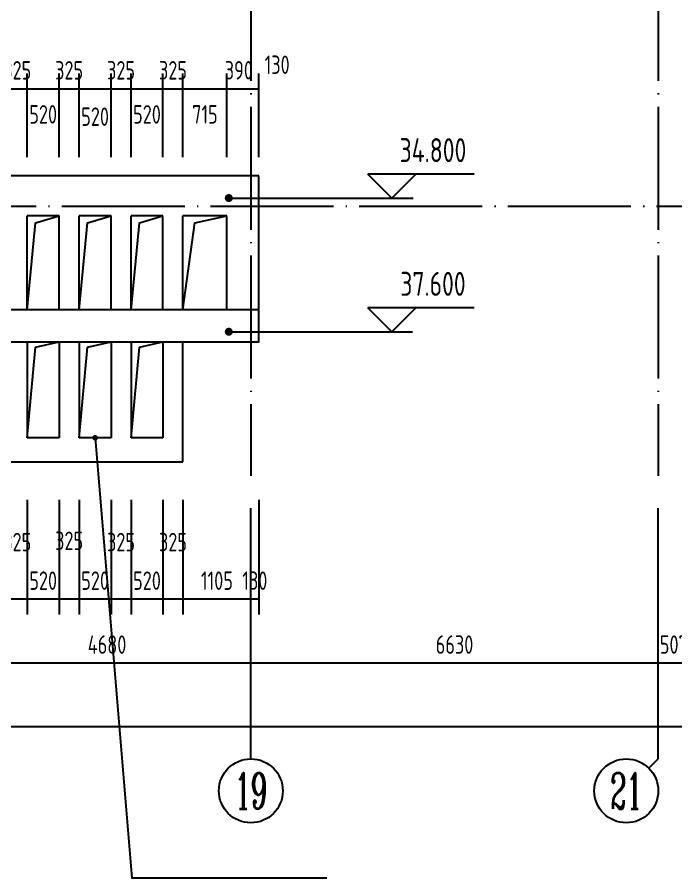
# Model space of a CAD drawing. Extents: x -726032 to 135930, y -151624 to 587044.
# Drawn here: x -349739 to -339021, y 400847 to 414850 of the extents above; entities that cross this region are included whole.
import ezdxf
from ezdxf.enums import TextEntityAlignment as Align

# ---------------------------------------------------------------- set-up
doc = ezdxf.new("R2010")
doc.units = 0
doc.header["$LTSCALE"] = 1000
doc.header["$MEASUREMENT"] = 0
doc.linetypes.add('DOTE', pattern=[2.42, 2, -0.2, 0.02, -0.2])
doc.layers.get('0').update_dxf_attribs({"linetype": 'CONTINUOUS'})
doc.layers.get('DEFPOINTS').update_dxf_attribs({"color": 1, "linetype": 'CONTINUOUS'})
for name, color, linetype in [('AXIS', 245, 'CONTINUOUS'), ('AXIS_TEXT', 7, 'CONTINUOUS'), ('DOTE', 8, 'DOTE'), ('PUB_DIM', 245, 'CONTINUOUS'), ('ROOF', 4, 'CONTINUOUS'), ('引线', 213, 'CONTINUOUS')]:
    doc.layers.add(name, color=color, linetype=linetype)
doc.styles.add('COMPLEX', font='COMPLEX')
doc.styles.add('DIM_FONT', font='isocp.shx', dxfattribs={"width": 0.8})
doc.dimstyles.new('AXIS', dxfattribs={"dimtxt": 300, "dimasz": 1, "dimexe": 250, "dimexo": 300, "dimgap": 150, "dimtad": 1, "dimdec": 0, "dimzin": 0, "dimdsep": 46, "dimtxsty": 'DIM_FONT', "dimcen": 0.09, "dimse1": 1, "dimse2": 1, "dimclrt": 142, "dimadec": 0, "dimazin": 0, "dimtfac": 1, "dimtdec": 0, "dimtix": 1, "dimtmove": 2, "dimatfit": 3, "dimfxl": 1, "dimtolj": 1, "dimtzin": 0, "dimarcsym": 0})
doc.dimstyles.new('DIMA', dxfattribs={"dimtxt": 300, "dimasz": 1, "dimexe": 250, "dimexo": 300, "dimgap": 150, "dimtad": 1, "dimdec": 0, "dimzin": 0, "dimdsep": 46, "dimtxsty": 'DIM_FONT', "dimcen": 0.09, "dimse1": 1, "dimclrt": 142, "dimadec": 0, "dimazin": 0, "dimtfac": 1, "dimtdec": 0, "dimtix": 1, "dimtmove": 2, "dimatfit": 3, "dimfxl": 1, "dimtolj": 1, "dimtzin": 0, "dimarcsym": 0})
doc.dimstyles.new('DIMB', dxfattribs={"dimtxt": 300, "dimasz": 1, "dimexe": 250, "dimexo": 300, "dimgap": 150, "dimtad": 1, "dimdec": 0, "dimzin": 0, "dimdsep": 46, "dimtxsty": 'DIM_FONT', "dimcen": 0.09, "dimse2": 1, "dimclrt": 142, "dimadec": 0, "dimazin": 0, "dimtfac": 1, "dimtdec": 0, "dimtix": 1, "dimtmove": 2, "dimatfit": 3, "dimfxl": 1, "dimtolj": 1, "dimtzin": 0, "dimarcsym": 0})
doc.dimstyles.new('DIMN', dxfattribs={"dimtxt": 300, "dimasz": 1, "dimexe": 250, "dimexo": 300, "dimgap": 150, "dimtad": 1, "dimdec": 0, "dimzin": 0, "dimdsep": 46, "dimtxsty": 'DIM_FONT', "dimcen": 0.09, "dimclrt": 142, "dimadec": 0, "dimazin": 0, "dimtfac": 1, "dimtdec": 0, "dimtix": 1, "dimtmove": 2, "dimatfit": 3, "dimfxl": 1, "dimtolj": 1, "dimtzin": 0, "dimarcsym": 0})

# ---------------------------------------------------------------- blocks, each defined once
blk = doc.blocks.new('*D129')
at = {"layer": 'AXIS', "color": 0, "lineweight": -2, "transparency": 16777216}
for p, q in [((-384703, 406560), (-384703, 403052)), ((-316024, 406560), (-316024, 403052)), ((-316025, 403302), (-384702, 403302))]:
    blk.add_line(p, q, dxfattribs=at)
at = {"layer": 'AXIS', "color": 0, "transparency": 16777216}
for points in [[(-384702, 403302), (-384702, 403302), (-384703, 403302)], [(-316025, 403302), (-316025, 403302), (-316024, 403302)]]:
    blk.add_solid(points, dxfattribs=at)
at = {"layer": 'DEFPOINTS', "color": 0, "transparency": 16777216}
for p in [(-384703, 406860), (-316024, 406860), (-384703, 403302)]:
    blk.add_point(p, dxfattribs=at)
at = {"layer": 'AXIS', "color": 142, "transparency": 16777216, "insert": (-350363, 403602), "char_height": 300, "attachment_point": 5, "style": 'DIM_FONT'}
blk.add_mtext('\\A1;68679', dxfattribs=at)
blk = doc.blocks.new('*D176')
at = {"layer": 'DEFPOINTS', "color": 0, "transparency": 16777216}
for p in [(-349057, 407297), (-348732, 407297), (-349057, 405382)]:
    blk.add_point(p, dxfattribs=at)
at = {"layer": 'PUB_DIM', "color": 0, "lineweight": -2, "transparency": 16777216}
for p, q in [((-349057, 406997), (-349057, 405132)), ((-348732, 406997), (-348732, 405132)), ((-348733, 405382), (-349056, 405382))]:
    blk.add_line(p, q, dxfattribs=at)
at = {"layer": 'PUB_DIM', "color": 0, "transparency": 16777216}
for points in [[(-349056, 405382), (-349056, 405382), (-349057, 405382)], [(-348733, 405382), (-348733, 405382), (-348732, 405382)]]:
    blk.add_solid(points, dxfattribs=at)
at = {"layer": 'PUB_DIM', "color": 142, "transparency": 16777216, "insert": (-348894, 406331), "char_height": 300, "attachment_point": 5, "style": 'DIM_FONT'}
blk.add_mtext('\\A1;325', dxfattribs=at)
blk = doc.blocks.new('*D177')
at = {"layer": 'DEFPOINTS', "color": 0, "transparency": 16777216}
for p in [(-349577, 407297), (-349057, 407297), (-349577, 405382)]:
    blk.add_point(p, dxfattribs=at)
at = {"layer": 'PUB_DIM', "color": 0, "lineweight": -2, "transparency": 16777216}
for p, q in [((-349577, 406997), (-349577, 405132)), ((-349057, 406997), (-349057, 405132)), ((-349578, 405382), (-349579, 405382)), ((-349057, 405382), (-349577, 405382)), ((-349056, 405382), (-349055, 405382))]:
    blk.add_line(p, q, dxfattribs=at)
at = {"layer": 'PUB_DIM', "color": 0, "transparency": 16777216}
for points in [[(-349578, 405382), (-349578, 405382), (-349577, 405382)], [(-349056, 405382), (-349056, 405382), (-349057, 405382)]]:
    blk.add_solid(points, dxfattribs=at)
at = {"layer": 'PUB_DIM', "color": 142, "transparency": 16777216, "insert": (-349317, 405682), "char_height": 300, "attachment_point": 5, "style": 'DIM_FONT'}
blk.add_mtext('\\A1;520', dxfattribs=at)
blk = doc.blocks.new('*D178')
at = {"layer": 'DEFPOINTS', "color": 0, "transparency": 16777216}
for p in [(-349057, 413686), (-349577, 412271), (-349057, 412271)]:
    blk.add_point(p, dxfattribs=at)
at = {"layer": 'PUB_DIM', "color": 0, "lineweight": -2, "transparency": 16777216}
for p, q in [((-349577, 412571), (-349577, 413936)), ((-349057, 412571), (-349057, 413936)), ((-349576, 413686), (-349058, 413686))]:
    blk.add_line(p, q, dxfattribs=at)
at = {"layer": 'PUB_DIM', "color": 0, "transparency": 16777216}
for points in [[(-349576, 413686), (-349576, 413686), (-349577, 413686)], [(-349058, 413686), (-349058, 413686), (-349057, 413686)]]:
    blk.add_solid(points, dxfattribs=at)
at = {"layer": 'PUB_DIM', "color": 142, "transparency": 16777216, "insert": (-349317, 413269), "char_height": 300, "attachment_point": 5, "style": 'DIM_FONT'}
blk.add_mtext('\\A1;520', dxfattribs=at)
blk = doc.blocks.new('*D179')
at = {"layer": 'DEFPOINTS', "color": 0, "transparency": 16777216}
for p in [(-348732, 413686), (-349057, 412271), (-348732, 412271)]:
    blk.add_point(p, dxfattribs=at)
at = {"layer": 'PUB_DIM', "color": 0, "lineweight": -2, "transparency": 16777216}
for p, q in [((-349057, 412571), (-349057, 413936)), ((-348732, 412571), (-348732, 413936)), ((-349058, 413686), (-349059, 413686)), ((-349057, 413686), (-348732, 413686)), ((-348731, 413686), (-348730, 413686))]:
    blk.add_line(p, q, dxfattribs=at)
at = {"layer": 'PUB_DIM', "color": 0, "transparency": 16777216}
for points in [[(-349058, 413686), (-349058, 413686), (-349057, 413686)], [(-348731, 413686), (-348731, 413686), (-348732, 413686)]]:
    blk.add_solid(points, dxfattribs=at)
at = {"layer": 'PUB_DIM', "color": 142, "transparency": 16777216, "insert": (-348894, 413986), "char_height": 300, "attachment_point": 5, "style": 'DIM_FONT'}
blk.add_mtext('\\A1;325', dxfattribs=at)
blk = doc.blocks.new('*D3015')
at = {"layer": 'AXIS', "color": 0, "lineweight": -2, "transparency": 16777216}
blk.add_line((-345938, 404342), (-350616, 404342), dxfattribs=at)
at = {"layer": 'AXIS', "color": 0, "transparency": 16777216}
for points in [[(-350616, 404342), (-350616, 404342), (-350617, 404342)], [(-345938, 404342), (-345938, 404342), (-345937, 404342)]]:
    blk.add_solid(points, dxfattribs=at)
at = {"layer": 'DEFPOINTS', "color": 0, "transparency": 16777216}
for p in [(-350617, 406860), (-345937, 406860), (-350617, 404342)]:
    blk.add_point(p, dxfattribs=at)
at = {"layer": 'AXIS', "color": 142, "transparency": 16777216, "insert": (-348277, 404642), "char_height": 300, "attachment_point": 5, "style": 'DIM_FONT'}
blk.add_mtext('\\A1;4680', dxfattribs=at)
blk = doc.blocks.new('*D204')
at = {"layer": 'DEFPOINTS', "color": 0, "transparency": 16777216}
for p in [(-349902, 407297), (-349577, 407297), (-349902, 405382)]:
    blk.add_point(p, dxfattribs=at)
at = {"layer": 'PUB_DIM', "color": 0, "lineweight": -2, "transparency": 16777216}
for p, q in [((-349902, 406997), (-349902, 405132)), ((-349577, 406997), (-349577, 405132)), ((-349578, 405382), (-349901, 405382))]:
    blk.add_line(p, q, dxfattribs=at)
at = {"layer": 'PUB_DIM', "color": 0, "transparency": 16777216}
for points in [[(-349901, 405382), (-349901, 405382), (-349902, 405382)], [(-349578, 405382), (-349578, 405382), (-349577, 405382)]]:
    blk.add_solid(points, dxfattribs=at)
at = {"layer": 'PUB_DIM', "color": 142, "transparency": 16777216, "insert": (-349739, 406310), "char_height": 300, "attachment_point": 5, "style": 'DIM_FONT'}
blk.add_mtext('\\A1;325', dxfattribs=at)
blk = doc.blocks.new('*D211')
at = {"layer": 'DEFPOINTS', "color": 0, "transparency": 16777216}
for p in [(-349577, 413686), (-349902, 412271), (-349577, 412271)]:
    blk.add_point(p, dxfattribs=at)
at = {"layer": 'PUB_DIM', "color": 0, "lineweight": -2, "transparency": 16777216}
for p, q in [((-349902, 412571), (-349902, 413936)), ((-349577, 412571), (-349577, 413936)), ((-349903, 413686), (-349904, 413686)), ((-349902, 413686), (-349577, 413686)), ((-349576, 413686), (-349575, 413686))]:
    blk.add_line(p, q, dxfattribs=at)
at = {"layer": 'PUB_DIM', "color": 0, "transparency": 16777216}
for points in [[(-349903, 413686), (-349903, 413686), (-349902, 413686)], [(-349576, 413686), (-349576, 413686), (-349577, 413686)]]:
    blk.add_solid(points, dxfattribs=at)
at = {"layer": 'PUB_DIM', "color": 142, "transparency": 16777216, "insert": (-349739, 413986), "char_height": 300, "attachment_point": 5, "style": 'DIM_FONT'}
blk.add_mtext('\\A1;325', dxfattribs=at)
blk = doc.blocks.new('*D3021')
at = {"layer": 'AXIS', "color": 0, "lineweight": -2, "transparency": 16777216}
for p, q in [((-339308, 404342), (-339309, 404342)), ((-338800, 404342), (-339307, 404342)), ((-338799, 404342), (-338798, 404342))]:
    blk.add_line(p, q, dxfattribs=at)
at = {"layer": 'AXIS', "color": 0, "transparency": 16777216}
for points in [[(-339308, 404342), (-339308, 404342), (-339307, 404342)], [(-338799, 404342), (-338799, 404342), (-338800, 404342)]]:
    blk.add_solid(points, dxfattribs=at)
at = {"layer": 'DEFPOINTS', "color": 0, "transparency": 16777216}
for p in [(-339307, 406860), (-338800, 406860), (-339307, 404342)]:
    blk.add_point(p, dxfattribs=at)
at = {"layer": 'AXIS', "color": 142, "transparency": 16777216, "insert": (-339053, 404642), "char_height": 300, "attachment_point": 5, "style": 'DIM_FONT'}
blk.add_mtext('\\A1;507', dxfattribs=at)
blk = doc.blocks.new('_AXISO2')
blk.add_line((0.354, 0.146), (0.5, 0))
blk.add_circle((0, 0.5), 0.5)
at = {"layer": 'AXIS_TEXT', "style": 'COMPLEX', "width": 1.041667}
blk.add_attdef('A', text='', height=0.56, dxfattribs=at).set_placement((-0.25, 0.22), (0.25, 0.22), align=Align.FIT)
blk = doc.blocks.new('*D235')
at = {"layer": 'DEFPOINTS', "color": 0, "transparency": 16777216}
for p in [(-346327, 413686), (-347042, 412271), (-346327, 412271)]:
    blk.add_point(p, dxfattribs=at)
at = {"layer": 'PUB_DIM', "color": 0, "lineweight": -2, "transparency": 16777216}
for p, q in [((-347042, 412571), (-347042, 413936)), ((-346327, 412571), (-346327, 413936)), ((-347041, 413686), (-346328, 413686))]:
    blk.add_line(p, q, dxfattribs=at)
at = {"layer": 'PUB_DIM', "color": 0, "transparency": 16777216}
for points in [[(-347041, 413686), (-347041, 413686), (-347042, 413686)], [(-346328, 413686), (-346328, 413686), (-346327, 413686)]]:
    blk.add_solid(points, dxfattribs=at)
at = {"layer": 'PUB_DIM', "color": 142, "transparency": 16777216, "insert": (-346684, 413269), "char_height": 300, "attachment_point": 5, "style": 'DIM_FONT'}
blk.add_mtext('\\A1;715', dxfattribs=at)
blk = doc.blocks.new('*D1603')
at = {"layer": 'DEFPOINTS', "color": 0, "transparency": 16777216}
for p in [(-347042, 407297), (-345937, 407297), (-347042, 405382)]:
    blk.add_point(p, dxfattribs=at)
at = {"layer": 'PUB_DIM', "color": 0, "lineweight": -2, "transparency": 16777216}
for p, q in [((-347042, 406997), (-347042, 405132)), ((-345938, 405382), (-347041, 405382))]:
    blk.add_line(p, q, dxfattribs=at)
at = {"layer": 'PUB_DIM', "color": 0, "transparency": 16777216}
for points in [[(-347041, 405382), (-347041, 405382), (-347042, 405382)], [(-345938, 405382), (-345938, 405382), (-345937, 405382)]]:
    blk.add_solid(points, dxfattribs=at)
at = {"layer": 'PUB_DIM', "color": 142, "transparency": 16777216, "insert": (-346489, 405682), "char_height": 300, "attachment_point": 5, "style": 'DIM_FONT'}
blk.add_mtext('\\A1;1105', dxfattribs=at)
blk = doc.blocks.new('*D236')
at = {"layer": 'DEFPOINTS', "color": 0, "transparency": 16777216}
for p in [(-347367, 407297), (-347042, 407297), (-347367, 405382)]:
    blk.add_point(p, dxfattribs=at)
at = {"layer": 'PUB_DIM', "color": 0, "lineweight": -2, "transparency": 16777216}
for p, q in [((-347367, 406997), (-347367, 405132)), ((-347042, 406997), (-347042, 405132)), ((-347043, 405382), (-347366, 405382))]:
    blk.add_line(p, q, dxfattribs=at)
at = {"layer": 'PUB_DIM', "color": 0, "transparency": 16777216}
for points in [[(-347366, 405382), (-347366, 405382), (-347367, 405382)], [(-347043, 405382), (-347043, 405382), (-347042, 405382)]]:
    blk.add_solid(points, dxfattribs=at)
at = {"layer": 'PUB_DIM', "color": 142, "transparency": 16777216, "insert": (-347204, 406310), "char_height": 300, "attachment_point": 5, "style": 'DIM_FONT'}
blk.add_mtext('\\A1;325', dxfattribs=at)
blk = doc.blocks.new('*D237')
at = {"layer": 'DEFPOINTS', "color": 0, "transparency": 16777216}
for p in [(-347887, 407297), (-347367, 407297), (-347887, 405382)]:
    blk.add_point(p, dxfattribs=at)
at = {"layer": 'PUB_DIM', "color": 0, "lineweight": -2, "transparency": 16777216}
for p, q in [((-347887, 406997), (-347887, 405132)), ((-347367, 406997), (-347367, 405132)), ((-347888, 405382), (-347889, 405382)), ((-347367, 405382), (-347887, 405382)), ((-347366, 405382), (-347365, 405382))]:
    blk.add_line(p, q, dxfattribs=at)
at = {"layer": 'PUB_DIM', "color": 0, "transparency": 16777216}
for points in [[(-347888, 405382), (-347888, 405382), (-347887, 405382)], [(-347366, 405382), (-347366, 405382), (-347367, 405382)]]:
    blk.add_solid(points, dxfattribs=at)
at = {"layer": 'PUB_DIM', "color": 142, "transparency": 16777216, "insert": (-347627, 405682), "char_height": 300, "attachment_point": 5, "style": 'DIM_FONT'}
blk.add_mtext('\\A1;520', dxfattribs=at)
blk = doc.blocks.new('*D238')
at = {"layer": 'DEFPOINTS', "color": 0, "transparency": 16777216}
for p in [(-347042, 413686), (-347367, 412271), (-347042, 412271)]:
    blk.add_point(p, dxfattribs=at)
at = {"layer": 'PUB_DIM', "color": 0, "lineweight": -2, "transparency": 16777216}
for p, q in [((-347367, 412571), (-347367, 413936)), ((-347042, 412571), (-347042, 413936)), ((-347368, 413686), (-347369, 413686)), ((-347367, 413686), (-347042, 413686)), ((-347041, 413686), (-347040, 413686))]:
    blk.add_line(p, q, dxfattribs=at)
at = {"layer": 'PUB_DIM', "color": 0, "transparency": 16777216}
for points in [[(-347368, 413686), (-347368, 413686), (-347367, 413686)], [(-347041, 413686), (-347041, 413686), (-347042, 413686)]]:
    blk.add_solid(points, dxfattribs=at)
at = {"layer": 'PUB_DIM', "color": 142, "transparency": 16777216, "insert": (-347204, 413986), "char_height": 300, "attachment_point": 5, "style": 'DIM_FONT'}
blk.add_mtext('\\A1;325', dxfattribs=at)
blk = doc.blocks.new('*D239')
at = {"layer": 'DEFPOINTS', "color": 0, "transparency": 16777216}
for p in [(-347367, 413686), (-347887, 412271), (-347367, 412271)]:
    blk.add_point(p, dxfattribs=at)
at = {"layer": 'PUB_DIM', "color": 0, "lineweight": -2, "transparency": 16777216}
for p, q in [((-347887, 412571), (-347887, 413936)), ((-347367, 412571), (-347367, 413936)), ((-347886, 413686), (-347368, 413686))]:
    blk.add_line(p, q, dxfattribs=at)
at = {"layer": 'PUB_DIM', "color": 0, "transparency": 16777216}
for points in [[(-347886, 413686), (-347886, 413686), (-347887, 413686)], [(-347368, 413686), (-347368, 413686), (-347367, 413686)]]:
    blk.add_solid(points, dxfattribs=at)
at = {"layer": 'PUB_DIM', "color": 142, "transparency": 16777216, "insert": (-347627, 413269), "char_height": 300, "attachment_point": 5, "style": 'DIM_FONT'}
blk.add_mtext('\\A1;520', dxfattribs=at)
blk = doc.blocks.new('*D3500')
at = {"layer": 'DEFPOINTS', "color": 0, "transparency": 16777216}
for p in [(-345937, 407297), (-345807, 407297), (-345937, 405382)]:
    blk.add_point(p, dxfattribs=at)
at = {"layer": 'PUB_DIM', "color": 0, "lineweight": -2, "transparency": 16777216}
for p, q in [((-345807, 406997), (-345807, 405132)), ((-345938, 405382), (-345939, 405382)), ((-345807, 405382), (-345937, 405382)), ((-345806, 405382), (-345805, 405382))]:
    blk.add_line(p, q, dxfattribs=at)
at = {"layer": 'PUB_DIM', "color": 0, "transparency": 16777216}
for points in [[(-345938, 405382), (-345938, 405382), (-345937, 405382)], [(-345806, 405382), (-345806, 405382), (-345807, 405382)]]:
    blk.add_solid(points, dxfattribs=at)
at = {"layer": 'PUB_DIM', "color": 142, "transparency": 16777216, "insert": (-345872, 405682), "char_height": 300, "attachment_point": 5, "style": 'DIM_FONT'}
blk.add_mtext('\\A1;130', dxfattribs=at)
blk = doc.blocks.new('_AXISO')
blk.add_circle((0, 0), 0.5)
at = {"layer": 'AXIS_TEXT', "style": 'COMPLEX', "width": 1.041667}
blk.add_attdef('A', text='', height=0.56, dxfattribs=at).set_placement((-0.25, -0.28), (0.25, -0.28), align=Align.FIT)
blk = doc.blocks.new('*D3501')
at = {"layer": 'DEFPOINTS', "color": 0, "transparency": 16777216}
for p in [(-345937, 413686), (-346327, 412271), (-345937, 412271)]:
    blk.add_point(p, dxfattribs=at)
at = {"layer": 'PUB_DIM', "color": 0, "lineweight": -2, "transparency": 16777216}
for p, q in [((-346327, 412571), (-346327, 413936)), ((-346328, 413686), (-346329, 413686)), ((-346327, 413686), (-345937, 413686)), ((-345936, 413686), (-345935, 413686))]:
    blk.add_line(p, q, dxfattribs=at)
at = {"layer": 'PUB_DIM', "color": 0, "transparency": 16777216}
for points in [[(-346328, 413686), (-346328, 413686), (-346327, 413686)], [(-345936, 413686), (-345936, 413686), (-345937, 413686)]]:
    blk.add_solid(points, dxfattribs=at)
at = {"layer": 'PUB_DIM', "color": 142, "transparency": 16777216, "insert": (-346132, 413986), "char_height": 300, "attachment_point": 5, "style": 'DIM_FONT'}
blk.add_mtext('\\A1;390', dxfattribs=at)
blk = doc.blocks.new('*D1604')
at = {"layer": 'DEFPOINTS', "color": 0, "transparency": 16777216}
for p in [(-345807, 413686), (-345937, 412271), (-345807, 412271)]:
    blk.add_point(p, dxfattribs=at)
at = {"layer": 'PUB_DIM', "color": 0, "lineweight": -2, "transparency": 16777216}
for p, q in [((-345807, 412571), (-345807, 413936)), ((-345938, 413686), (-345939, 413686)), ((-345937, 413686), (-345807, 413686)), ((-345806, 413686), (-345805, 413686))]:
    blk.add_line(p, q, dxfattribs=at)
at = {"layer": 'PUB_DIM', "color": 0, "transparency": 16777216}
for points in [[(-345938, 413686), (-345938, 413686), (-345937, 413686)], [(-345806, 413686), (-345806, 413686), (-345807, 413686)]]:
    blk.add_solid(points, dxfattribs=at)
at = {"layer": 'PUB_DIM', "color": 142, "transparency": 16777216, "insert": (-345509, 414076), "char_height": 300, "attachment_point": 5, "style": 'DIM_FONT'}
blk.add_mtext('\\A1;130', dxfattribs=at)
blk = doc.blocks.new('*D240')
at = {"layer": 'DEFPOINTS', "color": 0, "transparency": 16777216}
for p in [(-348212, 407297), (-347887, 407297), (-348212, 405382)]:
    blk.add_point(p, dxfattribs=at)
at = {"layer": 'PUB_DIM', "color": 0, "lineweight": -2, "transparency": 16777216}
for p, q in [((-348212, 406997), (-348212, 405132)), ((-347887, 406997), (-347887, 405132)), ((-347888, 405382), (-348211, 405382))]:
    blk.add_line(p, q, dxfattribs=at)
at = {"layer": 'PUB_DIM', "color": 0, "transparency": 16777216}
for points in [[(-348211, 405382), (-348211, 405382), (-348212, 405382)], [(-347888, 405382), (-347888, 405382), (-347887, 405382)]]:
    blk.add_solid(points, dxfattribs=at)
at = {"layer": 'PUB_DIM', "color": 142, "transparency": 16777216, "insert": (-348049, 406310), "char_height": 300, "attachment_point": 5, "style": 'DIM_FONT'}
blk.add_mtext('\\A1;325', dxfattribs=at)
blk = doc.blocks.new('*D241')
at = {"layer": 'DEFPOINTS', "color": 0, "transparency": 16777216}
for p in [(-348732, 407297), (-348212, 407297), (-348732, 405382)]:
    blk.add_point(p, dxfattribs=at)
at = {"layer": 'PUB_DIM', "color": 0, "lineweight": -2, "transparency": 16777216}
for p, q in [((-348732, 406997), (-348732, 405132)), ((-348212, 406997), (-348212, 405132)), ((-348733, 405382), (-348734, 405382)), ((-348212, 405382), (-348732, 405382)), ((-348211, 405382), (-348210, 405382))]:
    blk.add_line(p, q, dxfattribs=at)
at = {"layer": 'PUB_DIM', "color": 0, "transparency": 16777216}
for points in [[(-348733, 405382), (-348733, 405382), (-348732, 405382)], [(-348211, 405382), (-348211, 405382), (-348212, 405382)]]:
    blk.add_solid(points, dxfattribs=at)
at = {"layer": 'PUB_DIM', "color": 142, "transparency": 16777216, "insert": (-348472, 405682), "char_height": 300, "attachment_point": 5, "style": 'DIM_FONT'}
blk.add_mtext('\\A1;520', dxfattribs=at)
blk = doc.blocks.new('*D242')
at = {"layer": 'DEFPOINTS', "color": 0, "transparency": 16777216}
for p in [(-348212, 413686), (-348732, 412271), (-348212, 412271)]:
    blk.add_point(p, dxfattribs=at)
at = {"layer": 'PUB_DIM', "color": 0, "lineweight": -2, "transparency": 16777216}
for p, q in [((-348732, 412571), (-348732, 413936)), ((-348212, 412571), (-348212, 413936)), ((-348731, 413686), (-348213, 413686))]:
    blk.add_line(p, q, dxfattribs=at)
at = {"layer": 'PUB_DIM', "color": 0, "transparency": 16777216}
for points in [[(-348731, 413686), (-348731, 413686), (-348732, 413686)], [(-348213, 413686), (-348213, 413686), (-348212, 413686)]]:
    blk.add_solid(points, dxfattribs=at)
at = {"layer": 'PUB_DIM', "color": 142, "transparency": 16777216, "insert": (-348472, 413232), "char_height": 300, "attachment_point": 5, "style": 'DIM_FONT'}
blk.add_mtext('\\A1;520', dxfattribs=at)
blk = doc.blocks.new('*D243')
at = {"layer": 'DEFPOINTS', "color": 0, "transparency": 16777216}
for p in [(-347887, 413686), (-348212, 412271), (-347887, 412271)]:
    blk.add_point(p, dxfattribs=at)
at = {"layer": 'PUB_DIM', "color": 0, "lineweight": -2, "transparency": 16777216}
for p, q in [((-348212, 412571), (-348212, 413936)), ((-347887, 412571), (-347887, 413936)), ((-348213, 413686), (-348214, 413686)), ((-348212, 413686), (-347887, 413686)), ((-347886, 413686), (-347885, 413686))]:
    blk.add_line(p, q, dxfattribs=at)
at = {"layer": 'PUB_DIM', "color": 0, "transparency": 16777216}
for points in [[(-348213, 413686), (-348213, 413686), (-348212, 413686)], [(-347886, 413686), (-347886, 413686), (-347887, 413686)]]:
    blk.add_solid(points, dxfattribs=at)
at = {"layer": 'PUB_DIM', "color": 142, "transparency": 16777216, "insert": (-348049, 413986), "char_height": 300, "attachment_point": 5, "style": 'DIM_FONT'}
blk.add_mtext('\\A1;325', dxfattribs=at)
blk = doc.blocks.new('*D3022')
at = {"layer": 'AXIS', "color": 0, "lineweight": -2, "transparency": 16777216}
blk.add_line((-339308, 404342), (-345936, 404342), dxfattribs=at)
at = {"layer": 'AXIS', "color": 0, "transparency": 16777216}
for points in [[(-345936, 404342), (-345936, 404342), (-345937, 404342)], [(-339308, 404342), (-339308, 404342), (-339307, 404342)]]:
    blk.add_solid(points, dxfattribs=at)
at = {"layer": 'DEFPOINTS', "color": 0, "transparency": 16777216}
for p in [(-345937, 406860), (-339307, 406860), (-345937, 404342)]:
    blk.add_point(p, dxfattribs=at)
at = {"layer": 'AXIS', "color": 142, "transparency": 16777216, "insert": (-342622, 404642), "char_height": 300, "attachment_point": 5, "style": 'DIM_FONT'}
blk.add_mtext('\\A1;6630', dxfattribs=at)

msp = doc.modelspace()

# ---------------------------------------------------------------- linework, layer by layer
at = {"layer": 'AXIS'}
for p, q in [((-345936.9, 402782.3), (-345936.9, 406859.7)), ((-339306.9, 402782.3), (-339306.9, 406859.7))]:
    msp.add_line(p, q, dxfattribs=at)
at = {"layer": 'DOTE'}
for p, q in [((-345936.9, 435171.9), (-345936.9, 407389.9)), ((-339306.9, 435171.9), (-339306.9, 407389.9)), ((-385312.2, 411776.6), (-314465.2, 411776.6))]:
    msp.add_line(p, q, dxfattribs=at)
at = {"layer": 'PUB_DIM'}
for p, q in [((-342301.7, 412297.6), (-344033.6, 412297.6)), ((-343643.6, 411907.6), (-344033.6, 412297.6)), ((-343253.6, 412297.6), (-343643.6, 411907.6)), ((-346339.3, 411907.6), (-343293.5, 411907.6)), ((-343643.6, 409731.8), (-344033.6, 410121.8)), ((-342301.7, 410121.8), (-344033.6, 410121.8)), ((-343253.6, 410121.8), (-343643.6, 409731.8)), ((-346295.8, 409731.8), (-343303.8, 409731.8))]:
    msp.add_line(p, q, dxfattribs=at)
at = {"layer": 'PUB_DIM', "const_width": 64.7}
for points in [[(-346328.5, 411907.6, 1), (-346263.1, 411907.6, 1)], [(-346328.5, 409731.8, 1), (-346263.1, 409731.8, 1)]]:
    msp.add_lwpolyline(points, format="xyb", close=True, dxfattribs=at)
at = {"layer": 'ROOF'}
for p, q in [((-345806.9, 412270.6), (-355426.9, 412270.6)), ((-345806.9, 410086.4), (-345806.9, 412270.6)), ((-349056.9, 411620.6), (-349576.9, 411620.6)), ((-349576.9, 410086.4), (-349576.9, 411620.6)), ((-349056.9, 410086.4), (-349056.9, 411620.6)), ((-348731.9, 410086.4), (-348731.9, 411620.6)), ((-348211.9, 411620.6), (-348731.9, 411620.6)), ((-348211.9, 410086.4), (-348211.9, 411620.6)), ((-347366.9, 411620.6), (-347886.9, 411620.6)), ((-347886.9, 410086.4), (-347886.9, 411620.6)), ((-347366.9, 410086.4), (-347366.9, 411620.6)), ((-346326.9, 411620.6), (-347041.9, 411620.6)), ((-347041.9, 410086.4), (-347041.9, 411620.6)), ((-346326.9, 410086.4), (-346326.9, 411620.6)), ((-349576.9, 409566.4), (-349576.9, 408006.4)), ((-349056.9, 409566.4), (-349056.9, 408006.4)), ((-348731.9, 409566.4), (-348731.9, 408006.4)), ((-348211.9, 409566.4), (-348211.9, 408006.4)), ((-347886.9, 409566.4), (-347886.9, 408006.4)), ((-347366.9, 409566.4), (-347366.9, 408006.4)), ((-347041.9, 407616.4), (-347041.9, 409566.4)), ((-349056.9, 408006.4), (-349576.9, 408006.4)), ((-348211.9, 408006.4), (-348731.9, 408006.4)), ((-347366.9, 408006.4), (-347886.9, 408006.4)), ((-354191.9, 407616.4), (-347041.9, 407616.4))]:
    msp.add_line(p, q, dxfattribs=at)
for points in [[(-349576.9, 410086.4), (-349439.9, 411506.1), (-349056.9, 411620.6)], [(-348731.9, 410086.4), (-348594.9, 411506.1), (-348211.9, 411620.6)], [(-347886.9, 410086.4), (-347749.9, 411506.1), (-347366.9, 411620.6)], [(-347041.9, 410086.4), (-346847.5, 411506.1), (-346326.9, 411620.6)], [(-355426.9, 410086.4), (-355426.9, 409566.4), (-345806.9, 409566.4), (-345806.9, 410086.4), (-355426.9, 410086.4)], [(-349576.9, 408006.4), (-349439.7, 409481.8), (-349056.9, 409566.4)], [(-348731.9, 408006.4), (-348594.7, 409481.8), (-348211.9, 409566.4)], [(-347886.9, 408006.4), (-347749.7, 409481.8), (-347366.9, 409566.4)]]:
    msp.add_lwpolyline(points, dxfattribs=at)
at = {"layer": '引线', "const_width": 45.2}
msp.add_lwpolyline([(-348494.8, 408006.4, 1), (-348449, 408006.4, 1)], format="xyb", close=True, dxfattribs=at)
at = {"layer": '引线'}
msp.add_lwpolyline([(-348471.9, 408006.4), (-347873, 400847.5), (-344698.2, 400847.5)], dxfattribs=at)

# ---------------------------------------------------------------- block references
at = {"layer": 'AXIS'}
ref = msp.add_blockref('_AXISO', (-345936.9, 402262.3), dxfattribs=dict(at, xscale=1040, yscale=1040, zscale=1040))
ref.add_attrib('A', '19', dxfattribs={"layer": 'AXIS_TEXT', "height": 582.4, "style": 'COMPLEX', "width": 0.646552}).set_placement((-346196.9, 401971.1), (-345676.9, 401971.1), align=Align.FIT)
ref = msp.add_blockref('_AXISO2', (-339306.9, 402262.3), dxfattribs=dict(at, xscale=1040, yscale=1040, zscale=1040, rotation=90))
ref.add_attrib('A', '21', dxfattribs={"layer": 'AXIS_TEXT', "height": 582.4, "style": 'COMPLEX', "width": 0.646552}).set_placement((-340086.9, 401971.1), (-339566.9, 401971.1), align=Align.FIT)

# ---------------------------------------------------------------- texts
at = {"layer": 'PUB_DIM', "style": 'DIM_FONT', "width": 0.8}
for s, p in [('34.800', (-342972.6, 412687.6)), ('37.600', (-342972.6, 410511.8))]:
    msp.add_text(s, height=390, dxfattribs=at).set_placement(p, align=Align.MIDDLE)

# ---------------------------------------------------------------- dimensions: what is measured, and where the dimension line sits
at = {"layer": 'AXIS'}
dim = msp.add_aligned_dim(p1=(-316023.9, 406859.7), p2=(-384702.9, 406859.7), distance=3557.4, dimstyle='DIMN', dxfattribs=at)
dim.commit()
dim.dimension.update_dxf_attribs({"geometry": '*D129', "text_midpoint": (-350363.4, 403602.3)})
for base, p1, p2, picture, middle in [((-350616.9, 404342.3), (-345936.9, 406859.7), (-350616.9, 406859.7), '*D3015', (-348276.9, 404642.3)), ((-345936.9, 404342.3), (-339306.9, 406859.7), (-345936.9, 406859.7), '*D3022', (-342621.9, 404642.3)), ((-339306.9, 404342.3), (-338799.9, 406859.7), (-339306.9, 406859.7), '*D3021', (-339053.4, 404642.3))]:
    dim = msp.add_linear_dim(base=base, p1=p1, p2=p2, dimstyle='AXIS', dxfattribs=at)
    dim.commit()
    dim.dimension.update_dxf_attribs({"geometry": picture, "text_midpoint": middle})
at = {"layer": 'PUB_DIM'}
for base, p1, p2, dimstyle, picture, middle in [((-345806.9, 413686.1), (-345936.9, 412270.6), (-345806.9, 412270.6), 'DIMA', '*D1604', (-345508.6, 414076.1)), ((-349056.9, 413686.1), (-349576.9, 412270.6), (-349056.9, 412270.6), 'DIMN', '*D178', (-349316.9, 413268.5)), ((-348211.9, 413686.1), (-348731.9, 412270.6), (-348211.9, 412270.6), 'DIMN', '*D242', (-348471.9, 413231.9)), ((-347366.9, 413686.1), (-347886.9, 412270.6), (-347366.9, 412270.6), 'DIMN', '*D239', (-347626.9, 413268.8)), ((-346326.9, 413686.1), (-347041.9, 412270.6), (-346326.9, 412270.6), 'DIMN', '*D235', (-346684.4, 413268.8)), ((-349901.9, 405382.3), (-349576.9, 407296.8), (-349901.9, 407296.8), 'DIMN', '*D204', (-349739.4, 406309.9)), ((-349056.9, 405382.3), (-348731.9, 407296.8), (-349056.9, 407296.8), 'DIMN', '*D176', (-348894.4, 406331.4)), ((-348211.9, 405382.3), (-347886.9, 407296.8), (-348211.9, 407296.8), 'DIMN', '*D240', (-348049.4, 406309.9)), ((-347366.9, 405382.3), (-347041.9, 407296.8), (-347366.9, 407296.8), 'DIMN', '*D236', (-347204.4, 406309.9))]:
    dim = msp.add_linear_dim(base=base, p1=p1, p2=p2, dimstyle=dimstyle, dxfattribs=at)
    dim.commit()
    dim.dimension.update_dxf_attribs({"geometry": picture, "text_midpoint": middle, "dimtype": 160})
for base, p1, p2, dimstyle, picture, middle in [((-349576.9, 413686.1), (-349901.9, 412270.6), (-349576.9, 412270.6), 'DIMN', '*D211', (-349739.4, 413986.1)), ((-348731.9, 413686.1), (-349056.9, 412270.6), (-348731.9, 412270.6), 'DIMN', '*D179', (-348894.4, 413986.1)), ((-347886.9, 413686.1), (-348211.9, 412270.6), (-347886.9, 412270.6), 'DIMN', '*D243', (-348049.4, 413986.1)), ((-347041.9, 413686.1), (-347366.9, 412270.6), (-347041.9, 412270.6), 'DIMN', '*D238', (-347204.4, 413986.1)), ((-345936.9, 413686.1), (-346326.9, 412270.6), (-345936.9, 412270.6), 'DIMB', '*D3501', (-346131.9, 413986.1)), ((-349576.9, 405382.3), (-349056.9, 407296.8), (-349576.9, 407296.8), 'DIMN', '*D177', (-349316.9, 405682.3)), ((-348731.9, 405382.3), (-348211.9, 407296.8), (-348731.9, 407296.8), 'DIMN', '*D241', (-348471.9, 405682.3)), ((-347886.9, 405382.3), (-347366.9, 407296.8), (-347886.9, 407296.8), 'DIMN', '*D237', (-347626.9, 405682.3)), ((-347041.9, 405382.3), (-345936.9, 407296.8), (-347041.9, 407296.8), 'DIMA', '*D1603', (-346489.4, 405682.3)), ((-345936.9, 405382.3), (-345806.9, 407296.8), (-345936.9, 407296.8), 'DIMB', '*D3500', (-345871.9, 405682.3))]:
    dim = msp.add_linear_dim(base=base, p1=p1, p2=p2, dimstyle=dimstyle, dxfattribs=at)
    dim.commit()
    dim.dimension.update_dxf_attribs({"geometry": picture, "text_midpoint": middle})

doc.saveas('drawing.dxf')
